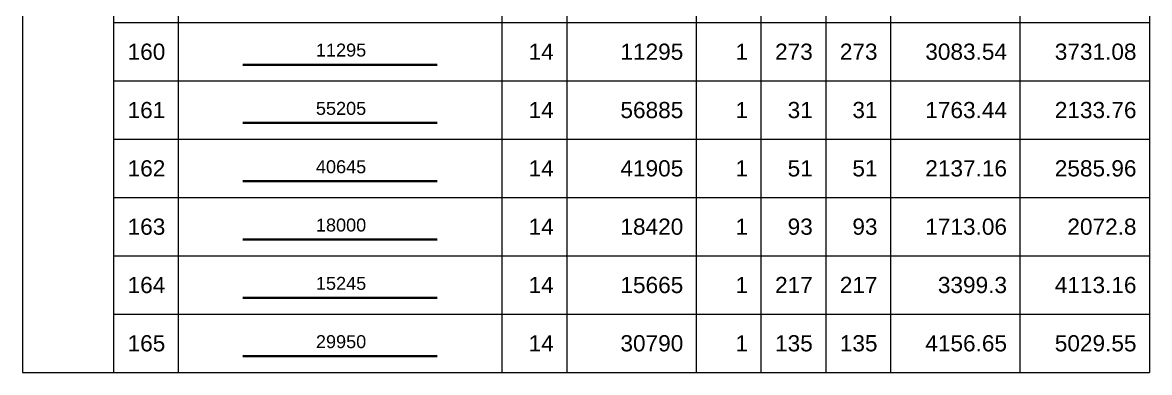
# Model space of a CAD drawing. Header units: millimetres. Extents: x -24156 to 1128921, y -12387 to 212709.
# Drawn here: x 1098288 to 1128921, y 19348 to 28852 of the extents above; entities that cross this region are included whole.
import ezdxf
from ezdxf.enums import TextEntityAlignment as Align

# ---------------------------------------------------------------- set-up
doc = ezdxf.new("R2010")
doc.units = ezdxf.units.MM
doc.header["$MEASUREMENT"] = 0
for name, color, linetype, lineweight in [('kata_net khung', 3, 'Continuous', 20), ('kata_text', 7, 'Continuous', 30), ('kata_thep chu', 1, 'Continuous', 35), ('NDC_FRAME', 7, 'Continuous', 20)]:
    doc.layers.add(name, color=color, linetype=linetype, lineweight=lineweight)
doc.styles.add('kata_text', font='arial.ttf', dxfattribs={"width": 0.8})

# ---------------------------------------------------------------- blocks, each defined once
blk = doc.blocks.new('dang01')
at = {"layer": 'kata_net khung'}
for p, q in [((0, 0), (0, -900)), ((1405, 0), (1405, -900)), ((2405, 0), (2405, -900)), ((7405, 0), (7405, -900)), ((8405, 0), (8405, -900)), ((10405, 0), (10405, -900)), ((11405, 0), (11405, -900)), ((12405, 0), (12405, -900)), ((13405, 0), (13405, -900)), ((15405, 0), (15405, -900)), ((17405, 0), (17405, -900)), ((1405, -900), (17405, -900))]:
    blk.add_line(p, q, dxfattribs=at)
at = {"layer": 'kata_thep chu'}
blk.add_line((3405, -650), (6405, -650), dxfattribs=at)
at = {"layer": 'kata_text', "style": 'kata_text'}
for p in [(2205, -450), (8205, -450), (10205, -450), (11205, -450), (12205, -450), (13205, -450), (15205, -450), (17205, -450)]:
    blk.add_attdef('D03', text='', height=250, dxfattribs=at).set_placement(p, align=Align.MIDDLE_RIGHT)
blk.add_attdef('00000000', text='', height=200, dxfattribs=at).set_placement((4920, -425), align=Align.MIDDLE_CENTER)

msp = doc.modelspace()

# ---------------------------------------------------------------- linework, layer by layer
at = {"layer": 'NDC_FRAME', "ltscale": 200}
msp.add_line((1098287.9, 19347.8), (1100761.2, 19347.8), dxfattribs=at)

# ---------------------------------------------------------------- block references
ref = msp.add_blockref('dang01', (1098287.9, 30435.8), dxfattribs=dict(at, xscale=1.759999999999996, yscale=1.759999999999996, zscale=1.759999999999996))
ref.add_attrib('D03', '159', dxfattribs={"layer": 'kata_text', "height": 440, "style": 'kata_text'}).set_placement((1102169.2, 29643.8), align=Align.MIDDLE_RIGHT)
ref.add_attrib('00000000', '6180', dxfattribs={"layer": 'kata_text', "height": 352, "style": 'kata_text'}).set_placement((1106946.4, 29688.2), align=Align.MIDDLE_CENTER)
ref.add_attrib('D03', '14', dxfattribs={"layer": 'kata_text', "height": 440, "style": 'kata_text'}).set_placement((1112729.2, 29643.8), align=Align.MIDDLE_RIGHT)
ref.add_attrib('D03', '6180', dxfattribs={"layer": 'kata_text', "height": 440, "style": 'kata_text'}).set_placement((1116249.2, 29643.8), align=Align.MIDDLE_RIGHT)
ref.add_attrib('D03', '1', dxfattribs={"layer": 'kata_text', "height": 440, "style": 'kata_text'}).set_placement((1118009.2, 29643.8), align=Align.MIDDLE_RIGHT)
ref.add_attrib('D03', '7', dxfattribs={"layer": 'kata_text', "height": 440, "style": 'kata_text'}).set_placement((1119769.2, 29643.8), align=Align.MIDDLE_RIGHT)
ref.add_attrib('D03', '7', dxfattribs={"layer": 'kata_text', "height": 440, "style": 'kata_text'}).set_placement((1121529.2, 29644.4), align=Align.MIDDLE_RIGHT)
ref.add_attrib('D03', '43.26', dxfattribs={"layer": 'kata_text', "height": 440, "style": 'kata_text'}).set_placement((1125049.2, 29643.8), align=Align.MIDDLE_RIGHT)
ref.add_attrib('D03', '52.34', dxfattribs={"layer": 'kata_text', "height": 440, "style": 'kata_text'}).set_placement((1128569.2, 29643.8), align=Align.MIDDLE_RIGHT)
ref = msp.add_blockref('dang01', (1098287.9, 28851.8), dxfattribs=dict(at, xscale=1.759999999999996, yscale=1.759999999999996, zscale=1.759999999999996))
ref.add_attrib('D03', '160', dxfattribs={"layer": 'kata_text', "height": 440, "style": 'kata_text'}).set_placement((1102169.2, 28059.8), align=Align.MIDDLE_RIGHT)
ref.add_attrib('00000000', '11295', dxfattribs={"layer": 'kata_text', "height": 352, "style": 'kata_text'}).set_placement((1106946.4, 28104.2), align=Align.MIDDLE_CENTER)
ref.add_attrib('D03', '14', dxfattribs={"layer": 'kata_text', "height": 440, "style": 'kata_text'}).set_placement((1112729.2, 28059.8), align=Align.MIDDLE_RIGHT)
ref.add_attrib('D03', '11295', dxfattribs={"layer": 'kata_text', "height": 440, "style": 'kata_text'}).set_placement((1116249.2, 28059.8), align=Align.MIDDLE_RIGHT)
ref.add_attrib('D03', '1', dxfattribs={"layer": 'kata_text', "height": 440, "style": 'kata_text'}).set_placement((1118009.2, 28059.8), align=Align.MIDDLE_RIGHT)
ref.add_attrib('D03', '273', dxfattribs={"layer": 'kata_text', "height": 440, "style": 'kata_text'}).set_placement((1119769.2, 28059.8), align=Align.MIDDLE_RIGHT)
ref.add_attrib('D03', '273', dxfattribs={"layer": 'kata_text', "height": 440, "style": 'kata_text'}).set_placement((1121529.2, 28060.4), align=Align.MIDDLE_RIGHT)
ref.add_attrib('D03', '3083.54', dxfattribs={"layer": 'kata_text', "height": 440, "style": 'kata_text'}).set_placement((1125049.2, 28059.8), align=Align.MIDDLE_RIGHT)
ref.add_attrib('D03', '3731.08', dxfattribs={"layer": 'kata_text', "height": 440, "style": 'kata_text'}).set_placement((1128569.2, 28059.8), align=Align.MIDDLE_RIGHT)
ref = msp.add_blockref('dang01', (1098287.9, 27267.8), dxfattribs=dict(at, xscale=1.759999999999996, yscale=1.759999999999996, zscale=1.759999999999996))
ref.add_attrib('D03', '161', dxfattribs={"layer": 'kata_text', "height": 440, "style": 'kata_text'}).set_placement((1102169.2, 26475.8), align=Align.MIDDLE_RIGHT)
ref.add_attrib('00000000', '55205', dxfattribs={"layer": 'kata_text', "height": 352, "style": 'kata_text'}).set_placement((1106946.4, 26520.2), align=Align.MIDDLE_CENTER)
ref.add_attrib('D03', '14', dxfattribs={"layer": 'kata_text', "height": 440, "style": 'kata_text'}).set_placement((1112729.2, 26475.8), align=Align.MIDDLE_RIGHT)
ref.add_attrib('D03', '56885', dxfattribs={"layer": 'kata_text', "height": 440, "style": 'kata_text'}).set_placement((1116249.2, 26475.8), align=Align.MIDDLE_RIGHT)
ref.add_attrib('D03', '1', dxfattribs={"layer": 'kata_text', "height": 440, "style": 'kata_text'}).set_placement((1118009.2, 26475.8), align=Align.MIDDLE_RIGHT)
ref.add_attrib('D03', '31', dxfattribs={"layer": 'kata_text', "height": 440, "style": 'kata_text'}).set_placement((1119769.2, 26475.8), align=Align.MIDDLE_RIGHT)
ref.add_attrib('D03', '31', dxfattribs={"layer": 'kata_text', "height": 440, "style": 'kata_text'}).set_placement((1121529.2, 26476.4), align=Align.MIDDLE_RIGHT)
ref.add_attrib('D03', '1763.44', dxfattribs={"layer": 'kata_text', "height": 440, "style": 'kata_text'}).set_placement((1125049.2, 26475.8), align=Align.MIDDLE_RIGHT)
ref.add_attrib('D03', '2133.76', dxfattribs={"layer": 'kata_text', "height": 440, "style": 'kata_text'}).set_placement((1128569.2, 26475.8), align=Align.MIDDLE_RIGHT)
ref = msp.add_blockref('dang01', (1098287.9, 25683.8), dxfattribs=dict(at, xscale=1.759999999999996, yscale=1.759999999999996, zscale=1.759999999999996))
ref.add_attrib('D03', '162', dxfattribs={"layer": 'kata_text', "height": 440, "style": 'kata_text'}).set_placement((1102169.2, 24891.8), align=Align.MIDDLE_RIGHT)
ref.add_attrib('00000000', '40645', dxfattribs={"layer": 'kata_text', "height": 352, "style": 'kata_text'}).set_placement((1106946.4, 24936.2), align=Align.MIDDLE_CENTER)
ref.add_attrib('D03', '14', dxfattribs={"layer": 'kata_text', "height": 440, "style": 'kata_text'}).set_placement((1112729.2, 24891.8), align=Align.MIDDLE_RIGHT)
ref.add_attrib('D03', '41905', dxfattribs={"layer": 'kata_text', "height": 440, "style": 'kata_text'}).set_placement((1116249.2, 24891.8), align=Align.MIDDLE_RIGHT)
ref.add_attrib('D03', '1', dxfattribs={"layer": 'kata_text', "height": 440, "style": 'kata_text'}).set_placement((1118009.2, 24891.8), align=Align.MIDDLE_RIGHT)
ref.add_attrib('D03', '51', dxfattribs={"layer": 'kata_text', "height": 440, "style": 'kata_text'}).set_placement((1119769.2, 24891.8), align=Align.MIDDLE_RIGHT)
ref.add_attrib('D03', '51', dxfattribs={"layer": 'kata_text', "height": 440, "style": 'kata_text'}).set_placement((1121529.2, 24892.4), align=Align.MIDDLE_RIGHT)
ref.add_attrib('D03', '2137.16', dxfattribs={"layer": 'kata_text', "height": 440, "style": 'kata_text'}).set_placement((1125049.2, 24891.8), align=Align.MIDDLE_RIGHT)
ref.add_attrib('D03', '2585.96', dxfattribs={"layer": 'kata_text', "height": 440, "style": 'kata_text'}).set_placement((1128569.2, 24891.8), align=Align.MIDDLE_RIGHT)
ref = msp.add_blockref('dang01', (1098287.9, 24099.8), dxfattribs=dict(at, xscale=1.759999999999996, yscale=1.759999999999996, zscale=1.759999999999996))
ref.add_attrib('D03', '163', dxfattribs={"layer": 'kata_text', "height": 440, "style": 'kata_text'}).set_placement((1102169.2, 23307.8), align=Align.MIDDLE_RIGHT)
ref.add_attrib('00000000', '18000', dxfattribs={"layer": 'kata_text', "height": 352, "style": 'kata_text'}).set_placement((1106946.4, 23352.2), align=Align.MIDDLE_CENTER)
ref.add_attrib('D03', '14', dxfattribs={"layer": 'kata_text', "height": 440, "style": 'kata_text'}).set_placement((1112729.2, 23307.8), align=Align.MIDDLE_RIGHT)
ref.add_attrib('D03', '18420', dxfattribs={"layer": 'kata_text', "height": 440, "style": 'kata_text'}).set_placement((1116249.2, 23307.8), align=Align.MIDDLE_RIGHT)
ref.add_attrib('D03', '1', dxfattribs={"layer": 'kata_text', "height": 440, "style": 'kata_text'}).set_placement((1118009.2, 23307.8), align=Align.MIDDLE_RIGHT)
ref.add_attrib('D03', '93', dxfattribs={"layer": 'kata_text', "height": 440, "style": 'kata_text'}).set_placement((1119769.2, 23307.8), align=Align.MIDDLE_RIGHT)
ref.add_attrib('D03', '93', dxfattribs={"layer": 'kata_text', "height": 440, "style": 'kata_text'}).set_placement((1121529.2, 23308.4), align=Align.MIDDLE_RIGHT)
ref.add_attrib('D03', '1713.06', dxfattribs={"layer": 'kata_text', "height": 440, "style": 'kata_text'}).set_placement((1125049.2, 23307.8), align=Align.MIDDLE_RIGHT)
ref.add_attrib('D03', '2072.8', dxfattribs={"layer": 'kata_text', "height": 440, "style": 'kata_text'}).set_placement((1128569.2, 23307.8), align=Align.MIDDLE_RIGHT)
ref = msp.add_blockref('dang01', (1098287.9, 22515.8), dxfattribs=dict(at, xscale=1.759999999999996, yscale=1.759999999999996, zscale=1.759999999999996))
ref.add_attrib('D03', '164', dxfattribs={"layer": 'kata_text', "height": 440, "style": 'kata_text'}).set_placement((1102169.2, 21723.8), align=Align.MIDDLE_RIGHT)
ref.add_attrib('00000000', '15245', dxfattribs={"layer": 'kata_text', "height": 352, "style": 'kata_text'}).set_placement((1106946.4, 21768.2), align=Align.MIDDLE_CENTER)
ref.add_attrib('D03', '14', dxfattribs={"layer": 'kata_text', "height": 440, "style": 'kata_text'}).set_placement((1112729.2, 21723.8), align=Align.MIDDLE_RIGHT)
ref.add_attrib('D03', '15665', dxfattribs={"layer": 'kata_text', "height": 440, "style": 'kata_text'}).set_placement((1116249.2, 21723.8), align=Align.MIDDLE_RIGHT)
ref.add_attrib('D03', '1', dxfattribs={"layer": 'kata_text', "height": 440, "style": 'kata_text'}).set_placement((1118009.2, 21723.8), align=Align.MIDDLE_RIGHT)
ref.add_attrib('D03', '217', dxfattribs={"layer": 'kata_text', "height": 440, "style": 'kata_text'}).set_placement((1119769.2, 21723.8), align=Align.MIDDLE_RIGHT)
ref.add_attrib('D03', '217', dxfattribs={"layer": 'kata_text', "height": 440, "style": 'kata_text'}).set_placement((1121529.2, 21724.4), align=Align.MIDDLE_RIGHT)
ref.add_attrib('D03', '3399.3', dxfattribs={"layer": 'kata_text', "height": 440, "style": 'kata_text'}).set_placement((1125049.2, 21723.8), align=Align.MIDDLE_RIGHT)
ref.add_attrib('D03', '4113.16', dxfattribs={"layer": 'kata_text', "height": 440, "style": 'kata_text'}).set_placement((1128569.2, 21723.8), align=Align.MIDDLE_RIGHT)
ref = msp.add_blockref('dang01', (1098287.9, 20931.8), dxfattribs=dict(at, xscale=1.759999999999996, yscale=1.759999999999996, zscale=1.759999999999996))
ref.add_attrib('D03', '165', dxfattribs={"layer": 'kata_text', "height": 440, "style": 'kata_text'}).set_placement((1102169.2, 20139.8), align=Align.MIDDLE_RIGHT)
ref.add_attrib('00000000', '29950', dxfattribs={"layer": 'kata_text', "height": 352, "style": 'kata_text'}).set_placement((1106946.4, 20184.2), align=Align.MIDDLE_CENTER)
ref.add_attrib('D03', '14', dxfattribs={"layer": 'kata_text', "height": 440, "style": 'kata_text'}).set_placement((1112729.2, 20139.8), align=Align.MIDDLE_RIGHT)
ref.add_attrib('D03', '30790', dxfattribs={"layer": 'kata_text', "height": 440, "style": 'kata_text'}).set_placement((1116249.2, 20139.8), align=Align.MIDDLE_RIGHT)
ref.add_attrib('D03', '1', dxfattribs={"layer": 'kata_text', "height": 440, "style": 'kata_text'}).set_placement((1118009.2, 20139.8), align=Align.MIDDLE_RIGHT)
ref.add_attrib('D03', '135', dxfattribs={"layer": 'kata_text', "height": 440, "style": 'kata_text'}).set_placement((1119769.2, 20139.8), align=Align.MIDDLE_RIGHT)
ref.add_attrib('D03', '135', dxfattribs={"layer": 'kata_text', "height": 440, "style": 'kata_text'}).set_placement((1121529.2, 20140.4), align=Align.MIDDLE_RIGHT)
ref.add_attrib('D03', '4156.65', dxfattribs={"layer": 'kata_text', "height": 440, "style": 'kata_text'}).set_placement((1125049.2, 20139.8), align=Align.MIDDLE_RIGHT)
ref.add_attrib('D03', '5029.55', dxfattribs={"layer": 'kata_text', "height": 440, "style": 'kata_text'}).set_placement((1128569.2, 20139.8), align=Align.MIDDLE_RIGHT)

doc.saveas('drawing.dxf')
